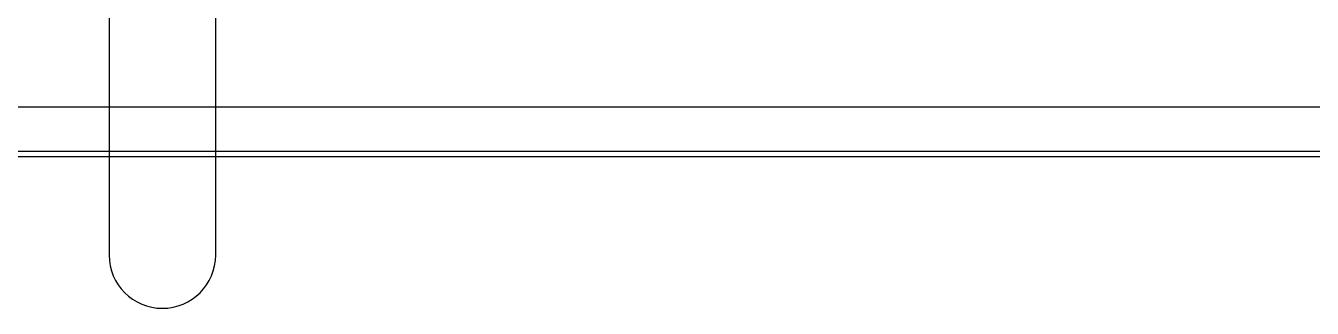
# Model space of a CAD drawing. Extents: x 4995099 to 5303443, y 4627657 to 4889583.
# Drawn here: x 5044365 to 5045519, y 4738144 to 4738398 of the extents above; entities that cross this region are included whole.
import ezdxf

# ---------------------------------------------------------------- set-up
doc = ezdxf.new("R2010")
doc.units = 0
doc.header["$LTSCALE"] = 1000
doc.header["$MEASUREMENT"] = 0
doc.layers.get('0').update_dxf_attribs({"color": 4, "linetype": 'CONTINUOUS'})
doc.layers.add('walraven', color=7, linetype='CONTINUOUS')

msp = doc.modelspace()

# ---------------------------------------------------------------- linework, layer by layer
at = {"linetype": 'Continuous'}
for p, q in [((5043635.5, 4738325), (5048237.9, 4738325)), ((5043635.5, 4738280.4), (5048237.9, 4738280.4))]:
    msp.add_line(p, q, dxfattribs=at)
at = {"color": 2}
msp.add_line((5034294.1, 4738285.2), (5049785, 4738285.2), dxfattribs=at)
at = {"layer": 'walraven', "color": 7, "linetype": 'Continuous'}
for p, q in [((5044535.8, 4738252.2), (5044535.8, 4739055.8)), ((5044440.2, 4739049.1), (5044440.2, 4738252.2)), ((5044440.2, 4738275.7), (5044440.2, 4738192)), ((5044535.8, 4738192), (5044535.8, 4738275.7))]:
    msp.add_line(p, q, dxfattribs=at)
msp.add_arc((5044488, 4738192), 47.8, 180, 0, dxfattribs=at)

doc.saveas('drawing.dxf')
